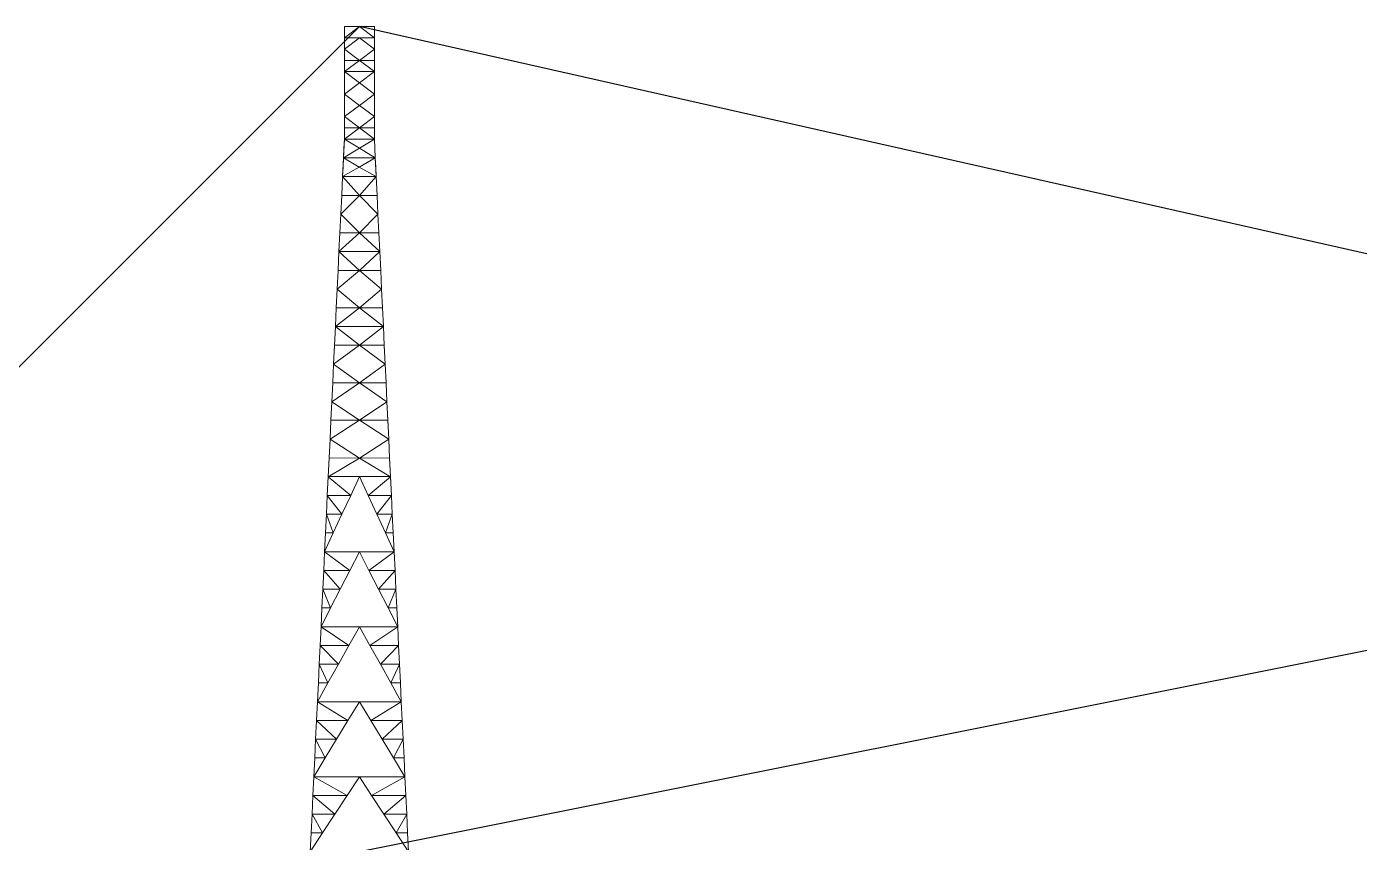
# Model space of a CAD drawing. Header units: millimetres. Extents: x 674 to 5889, y -153 to 3954.
# Drawn here: x 1833.1 to 1925.1, y 1394 to 1450.3 of the extents above; entities that cross this region are included whole.
import ezdxf

# ---------------------------------------------------------------- set-up
doc = ezdxf.new("R2010")
doc.units = ezdxf.units.MM
doc.layers.add('Ropes', color=3, linetype='Continuous')
doc.layers.add('Towers', color=1, linetype='Continuous', lineweight=0)

msp = doc.modelspace()

# ---------------------------------------------------------------- linework, layer by layer
at = {"layer": 'Ropes'}
for p, q in [((1856.072, 1450.328), (1741.072, 1335.328)), ((2003.566, 1417.026), (1856.072, 1450.328)), ((2010.778, 1424.238), (1856.072, 1393.321))]:
    msp.add_line(p, q, dxfattribs=at)
at = {"layer": 'Towers'}
for p, q in [((1856.072, 1450.328), (1855.036, 1449.551)), ((1855.036, 1450.328), (1856.072, 1450.328)), ((1856.072, 1450.328), (1855.036, 1449.551)), ((1855.036, 1450.328), (1856.072, 1450.328)), ((1855.036, 1450.328), (1855.036, 1449.551)), ((1855.036, 1449.551), (1855.036, 1450.328)), ((1855.036, 1450.328), (1855.036, 1449.551)), ((1855.036, 1449.551), (1855.036, 1450.328)), ((1856.072, 1450.328), (1857.109, 1449.551)), ((1857.109, 1450.328), (1856.072, 1450.328)), ((1856.072, 1450.328), (1857.109, 1449.551)), ((1857.109, 1450.328), (1856.072, 1450.328)), ((1857.109, 1450.328), (1857.109, 1449.551)), ((1857.109, 1449.551), (1857.109, 1450.328)), ((1857.109, 1450.328), (1857.109, 1449.551)), ((1857.109, 1449.551), (1857.109, 1450.328)), ((1856.072, 1449.551), (1855.036, 1448.774)), ((1855.036, 1449.551), (1856.072, 1449.551)), ((1856.072, 1449.551), (1855.036, 1448.774)), ((1855.036, 1449.551), (1856.072, 1449.551)), ((1855.036, 1449.551), (1855.036, 1448.774)), ((1855.036, 1448.774), (1855.036, 1449.551)), ((1855.036, 1449.551), (1855.036, 1448.774)), ((1855.036, 1448.774), (1855.036, 1449.551)), ((1856.072, 1449.551), (1857.109, 1448.774)), ((1857.109, 1449.551), (1856.072, 1449.551)), ((1856.072, 1449.551), (1857.109, 1448.774)), ((1857.109, 1449.551), (1856.072, 1449.551)), ((1857.109, 1449.551), (1857.109, 1448.774)), ((1857.109, 1448.774), (1857.109, 1449.551)), ((1857.109, 1449.551), (1857.109, 1448.774)), ((1857.109, 1448.774), (1857.109, 1449.551)), ((1855.036, 1448.774), (1856.072, 1447.996)), ((1855.036, 1448.774), (1856.072, 1447.996)), ((1855.036, 1448.774), (1855.036, 1447.996)), ((1855.036, 1447.996), (1855.036, 1448.774)), ((1855.036, 1448.774), (1855.036, 1447.996)), ((1855.036, 1447.996), (1855.036, 1448.774)), ((1857.109, 1448.774), (1856.072, 1447.996)), ((1857.109, 1448.774), (1856.072, 1447.996)), ((1857.109, 1448.774), (1857.109, 1447.996)), ((1857.109, 1447.996), (1857.109, 1448.774)), ((1857.109, 1448.774), (1857.109, 1447.996)), ((1857.109, 1447.996), (1857.109, 1448.774)), ((1856.072, 1447.996), (1855.036, 1447.996)), ((1855.036, 1447.996), (1856.072, 1447.996)), ((1855.036, 1447.996), (1856.072, 1447.996)), ((1856.072, 1447.996), (1855.036, 1447.219)), ((1855.036, 1447.996), (1856.072, 1447.996)), ((1856.072, 1447.996), (1855.036, 1447.219)), ((1855.036, 1447.996), (1855.036, 1447.219)), ((1855.036, 1447.219), (1855.036, 1447.996)), ((1855.036, 1447.996), (1855.036, 1447.219)), ((1855.036, 1447.219), (1855.036, 1447.996)), ((1857.109, 1447.996), (1856.072, 1447.996)), ((1856.072, 1447.996), (1857.109, 1447.996)), ((1856.072, 1447.996), (1857.109, 1447.996)), ((1856.072, 1447.996), (1857.109, 1447.219)), ((1856.072, 1447.996), (1857.109, 1447.996)), ((1856.072, 1447.996), (1857.109, 1447.219)), ((1857.109, 1447.996), (1857.109, 1447.219)), ((1857.109, 1447.219), (1857.109, 1447.996)), ((1857.109, 1447.996), (1857.109, 1447.219)), ((1857.109, 1447.219), (1857.109, 1447.996)), ((1855.036, 1447.219), (1857.109, 1447.219)), ((1855.036, 1447.219), (1856.072, 1446.442)), ((1855.036, 1447.219), (1857.109, 1447.219)), ((1855.036, 1447.219), (1856.072, 1446.442)), ((1855.036, 1447.219), (1855.036, 1446.442)), ((1855.036, 1445.664), (1855.036, 1447.219)), ((1855.036, 1447.219), (1855.036, 1446.442)), ((1855.036, 1445.664), (1855.036, 1447.219)), ((1857.109, 1447.219), (1856.072, 1446.442)), ((1857.109, 1447.219), (1856.072, 1446.442)), ((1857.109, 1447.219), (1857.109, 1446.442)), ((1857.109, 1445.664), (1857.109, 1447.219)), ((1857.109, 1447.219), (1857.109, 1446.442)), ((1857.109, 1445.664), (1857.109, 1447.219)), ((1856.072, 1446.442), (1855.036, 1445.664)), ((1856.072, 1446.442), (1855.036, 1445.664)), ((1855.036, 1446.442), (1855.036, 1445.664)), ((1855.036, 1446.442), (1855.036, 1445.664)), ((1856.072, 1446.442), (1857.109, 1445.664)), ((1856.072, 1446.442), (1857.109, 1445.664)), ((1857.109, 1446.442), (1857.109, 1445.664)), ((1857.109, 1446.442), (1857.109, 1445.664)), ((1855.036, 1445.664), (1856.072, 1444.887)), ((1855.036, 1445.664), (1856.072, 1444.887)), ((1855.036, 1445.664), (1855.036, 1444.887)), ((1855.036, 1444.109), (1855.036, 1445.664)), ((1855.036, 1445.664), (1855.036, 1444.887)), ((1855.036, 1444.109), (1855.036, 1445.664)), ((1856.072, 1444.887), (1855.036, 1444.109)), ((1856.072, 1444.887), (1855.036, 1444.109)), ((1855.036, 1444.887), (1855.036, 1444.109)), ((1855.036, 1444.887), (1855.036, 1444.109)), ((1857.109, 1445.664), (1856.072, 1444.887)), ((1857.109, 1445.664), (1856.072, 1444.887)), ((1856.072, 1444.887), (1857.109, 1444.109)), ((1856.072, 1444.887), (1857.109, 1444.109)), ((1857.109, 1445.664), (1857.109, 1444.887)), ((1857.109, 1444.109), (1857.109, 1445.664)), ((1857.109, 1445.664), (1857.109, 1444.887)), ((1857.109, 1444.109), (1857.109, 1445.664)), ((1857.109, 1444.887), (1857.109, 1444.109)), ((1857.109, 1444.887), (1857.109, 1444.109)), ((1855.036, 1444.109), (1856.072, 1443.332)), ((1855.036, 1444.109), (1856.072, 1443.332)), ((1855.036, 1444.109), (1855.036, 1443.332)), ((1855.036, 1443.332), (1855.036, 1444.109)), ((1855.036, 1444.109), (1855.036, 1443.332)), ((1855.036, 1443.332), (1855.036, 1444.109)), ((1857.109, 1444.109), (1856.072, 1443.332)), ((1857.109, 1444.109), (1856.072, 1443.332)), ((1857.109, 1444.109), (1857.109, 1443.332)), ((1857.109, 1443.332), (1857.109, 1444.109)), ((1857.109, 1444.109), (1857.109, 1443.332)), ((1857.109, 1443.332), (1857.109, 1444.109)), ((1856.072, 1443.332), (1855.036, 1443.332)), ((1855.036, 1443.332), (1856.072, 1443.332)), ((1856.072, 1443.332), (1855.036, 1442.555)), ((1856.072, 1443.332), (1855.036, 1443.332)), ((1856.072, 1443.332), (1855.036, 1442.555)), ((1856.072, 1443.332), (1855.036, 1443.332)), ((1855.036, 1443.332), (1855.036, 1442.555)), ((1855.036, 1442.555), (1855.036, 1443.332)), ((1855.036, 1443.332), (1855.036, 1442.555)), ((1855.036, 1442.555), (1855.036, 1443.332)), ((1857.109, 1443.332), (1856.072, 1443.332)), ((1856.072, 1443.332), (1857.109, 1443.332)), ((1856.072, 1443.332), (1857.109, 1442.555)), ((1856.072, 1443.332), (1857.109, 1443.332)), ((1856.072, 1443.332), (1857.109, 1442.555)), ((1856.072, 1443.332), (1857.109, 1443.332)), ((1857.109, 1443.332), (1857.109, 1442.555)), ((1857.109, 1442.555), (1857.109, 1443.332)), ((1857.109, 1443.332), (1857.109, 1442.555)), ((1857.109, 1442.555), (1857.109, 1443.332)), ((1854.974, 1441.259), (1855.036, 1442.555)), ((1854.974, 1441.259), (1855.036, 1442.555)), ((1855.006, 1441.927), (1855.036, 1442.555)), ((1855.036, 1442.555), (1855.006, 1441.927)), ((1855.036, 1442.555), (1857.109, 1442.555)), ((1855.036, 1442.555), (1856.074, 1441.927)), ((1855.036, 1442.555), (1857.109, 1442.555)), ((1855.036, 1442.555), (1856.074, 1441.927)), ((1856.074, 1441.927), (1857.109, 1442.555)), ((1856.074, 1441.927), (1857.109, 1442.555)), ((1857.139, 1441.927), (1857.109, 1442.555)), ((1857.171, 1441.259), (1857.109, 1442.555)), ((1857.109, 1442.555), (1857.139, 1441.927)), ((1857.171, 1441.259), (1857.109, 1442.555)), ((1854.912, 1439.963), (1854.974, 1441.259)), ((1854.912, 1439.963), (1854.974, 1441.259)), ((1854.944, 1440.626), (1854.974, 1441.259)), ((1854.974, 1441.259), (1854.944, 1440.626)), ((1856.074, 1441.927), (1854.974, 1441.259)), ((1856.074, 1441.927), (1854.974, 1441.259)), ((1855.006, 1441.927), (1854.974, 1441.259)), ((1855.006, 1441.927), (1854.974, 1441.259)), ((1854.974, 1441.259), (1857.171, 1441.259)), ((1854.974, 1441.259), (1856.063, 1440.626)), ((1854.974, 1441.259), (1857.171, 1441.259)), ((1854.974, 1441.259), (1856.063, 1440.626)), ((1856.063, 1440.626), (1857.171, 1441.259)), ((1856.063, 1440.626), (1857.171, 1441.259)), ((1856.074, 1441.927), (1857.171, 1441.259)), ((1856.074, 1441.927), (1857.171, 1441.259)), ((1857.139, 1441.927), (1857.171, 1441.259)), ((1857.139, 1441.927), (1857.171, 1441.259)), ((1857.201, 1440.626), (1857.171, 1441.259)), ((1857.233, 1439.963), (1857.171, 1441.259)), ((1857.171, 1441.259), (1857.201, 1440.626)), ((1857.233, 1439.963), (1857.171, 1441.259)), ((1856.063, 1440.626), (1854.912, 1439.963)), ((1856.063, 1440.626), (1854.912, 1439.963)), ((1854.944, 1440.626), (1854.912, 1439.963)), ((1854.944, 1440.626), (1854.912, 1439.963)), ((1856.063, 1440.626), (1857.233, 1439.963)), ((1856.063, 1440.626), (1857.233, 1439.963)), ((1857.201, 1440.626), (1857.233, 1439.963)), ((1857.201, 1440.626), (1857.233, 1439.963)), ((1854.912, 1439.963), (1854.85, 1438.67)), ((1854.85, 1438.668), (1854.912, 1439.963)), ((1854.912, 1439.963), (1854.85, 1438.67)), ((1854.85, 1438.668), (1854.912, 1439.963)), ((1854.912, 1439.963), (1857.233, 1439.963)), ((1854.912, 1439.963), (1856.072, 1438.67)), ((1854.912, 1439.963), (1857.233, 1439.963)), ((1854.912, 1439.963), (1856.072, 1438.67)), ((1857.233, 1439.963), (1856.072, 1438.67)), ((1857.233, 1439.963), (1856.072, 1438.67)), ((1857.233, 1439.963), (1857.295, 1438.67)), ((1857.295, 1438.668), (1857.233, 1439.963)), ((1857.233, 1439.963), (1857.295, 1438.67)), ((1857.295, 1438.668), (1857.233, 1439.963)), ((1856.072, 1438.67), (1854.788, 1437.372)), ((1856.072, 1438.67), (1854.788, 1437.372)), ((1854.85, 1438.67), (1854.788, 1437.372)), ((1854.85, 1438.67), (1854.788, 1437.372)), ((1854.788, 1437.372), (1854.85, 1438.668)), ((1854.788, 1437.372), (1854.85, 1438.668)), ((1856.072, 1438.67), (1854.85, 1438.67)), ((1854.85, 1438.67), (1856.072, 1438.67)), ((1856.072, 1438.67), (1854.85, 1438.668)), ((1856.072, 1438.67), (1854.85, 1438.668)), ((1854.85, 1438.67), (1854.85, 1438.668)), ((1854.85, 1438.67), (1854.85, 1438.668)), ((1857.295, 1438.67), (1856.072, 1438.67)), ((1856.072, 1438.67), (1857.295, 1438.67)), ((1856.072, 1438.67), (1857.295, 1438.668)), ((1856.072, 1438.67), (1857.357, 1437.372)), ((1856.072, 1438.67), (1857.295, 1438.668)), ((1856.072, 1438.67), (1857.357, 1437.372)), ((1857.295, 1438.67), (1857.295, 1438.668)), ((1857.295, 1438.67), (1857.357, 1437.372)), ((1857.295, 1438.67), (1857.295, 1438.668)), ((1857.295, 1438.67), (1857.357, 1437.372)), ((1857.357, 1437.372), (1857.295, 1438.668)), ((1857.357, 1437.372), (1857.295, 1438.668)), ((1854.788, 1437.372), (1854.726, 1436.077)), ((1854.726, 1436.077), (1854.788, 1437.372)), ((1854.788, 1437.372), (1854.726, 1436.077)), ((1854.726, 1436.077), (1854.788, 1437.372)), ((1854.788, 1437.372), (1856.072, 1436.077)), ((1854.788, 1437.372), (1856.072, 1436.077)), ((1857.357, 1437.372), (1856.072, 1436.077)), ((1857.357, 1437.372), (1856.072, 1436.077)), ((1857.357, 1437.372), (1857.419, 1436.077)), ((1857.419, 1436.077), (1857.357, 1437.372)), ((1857.357, 1437.372), (1857.419, 1436.077)), ((1857.419, 1436.077), (1857.357, 1437.372)), ((1856.072, 1436.077), (1854.664, 1434.781)), ((1856.072, 1436.077), (1854.664, 1434.781)), ((1854.726, 1436.077), (1854.664, 1434.781)), ((1854.664, 1434.781), (1854.726, 1436.077)), ((1854.726, 1436.077), (1854.664, 1434.781)), ((1854.664, 1434.781), (1854.726, 1436.077)), ((1856.072, 1436.077), (1854.726, 1436.077)), ((1856.072, 1436.077), (1854.726, 1436.077)), ((1854.726, 1436.077), (1854.726, 1436.077)), ((1854.726, 1436.077), (1854.726, 1436.077)), ((1856.072, 1436.077), (1857.419, 1436.077)), ((1856.072, 1436.077), (1857.481, 1434.781)), ((1856.072, 1436.077), (1857.419, 1436.077)), ((1856.072, 1436.077), (1857.481, 1434.781)), ((1857.419, 1436.077), (1857.419, 1436.077)), ((1857.419, 1436.077), (1857.481, 1434.781)), ((1857.481, 1434.781), (1857.419, 1436.077)), ((1857.419, 1436.077), (1857.419, 1436.077)), ((1857.419, 1436.077), (1857.481, 1434.781)), ((1857.481, 1434.781), (1857.419, 1436.077)), ((1854.664, 1434.781), (1854.602, 1433.483)), ((1854.602, 1433.485), (1854.664, 1434.781)), ((1854.664, 1434.781), (1854.602, 1433.483)), ((1854.602, 1433.485), (1854.664, 1434.781)), ((1854.664, 1434.781), (1857.481, 1434.781)), ((1854.664, 1434.781), (1856.072, 1433.483)), ((1854.664, 1434.781), (1857.481, 1434.781)), ((1854.664, 1434.781), (1856.072, 1433.483)), ((1857.481, 1434.781), (1856.072, 1433.483)), ((1857.481, 1434.781), (1856.072, 1433.483)), ((1857.481, 1434.781), (1857.543, 1433.483)), ((1857.543, 1433.485), (1857.481, 1434.781)), ((1857.481, 1434.781), (1857.543, 1433.483)), ((1857.543, 1433.485), (1857.481, 1434.781)), ((1854.54, 1432.19), (1854.602, 1433.485)), ((1854.54, 1432.19), (1854.602, 1433.485)), ((1856.072, 1433.483), (1854.54, 1432.19)), ((1856.072, 1433.483), (1854.54, 1432.19)), ((1854.602, 1433.483), (1854.54, 1432.19)), ((1854.602, 1433.483), (1854.54, 1432.19)), ((1856.072, 1433.483), (1854.602, 1433.485)), ((1856.072, 1433.483), (1854.602, 1433.485)), ((1854.602, 1433.483), (1854.602, 1433.485)), ((1854.602, 1433.483), (1854.602, 1433.485)), ((1856.072, 1433.483), (1854.602, 1433.483)), ((1854.602, 1433.483), (1856.072, 1433.483)), ((1856.072, 1433.483), (1857.543, 1433.485)), ((1856.072, 1433.483), (1857.543, 1433.485)), ((1857.543, 1433.483), (1856.072, 1433.483)), ((1856.072, 1433.483), (1857.543, 1433.483)), ((1856.072, 1433.483), (1857.605, 1432.19)), ((1856.072, 1433.483), (1857.605, 1432.19)), ((1857.543, 1433.483), (1857.543, 1433.485)), ((1857.605, 1432.19), (1857.543, 1433.485)), ((1857.543, 1433.483), (1857.543, 1433.485)), ((1857.605, 1432.19), (1857.543, 1433.485)), ((1857.543, 1433.483), (1857.605, 1432.19)), ((1857.543, 1433.483), (1857.605, 1432.19)), ((1854.54, 1432.19), (1854.478, 1430.897)), ((1854.478, 1430.894), (1854.54, 1432.19)), ((1854.54, 1432.19), (1854.478, 1430.897)), ((1854.478, 1430.894), (1854.54, 1432.19)), ((1854.54, 1432.19), (1856.072, 1430.897)), ((1854.54, 1432.19), (1856.072, 1430.897)), ((1857.605, 1432.19), (1856.072, 1430.897)), ((1857.605, 1432.19), (1856.072, 1430.897)), ((1857.605, 1432.19), (1857.666, 1430.897)), ((1857.666, 1430.894), (1857.605, 1432.19)), ((1857.605, 1432.19), (1857.666, 1430.897)), ((1857.666, 1430.894), (1857.605, 1432.19)), ((1856.072, 1430.897), (1854.416, 1429.599)), ((1856.072, 1430.897), (1854.416, 1429.599)), ((1854.478, 1430.897), (1854.416, 1429.599)), ((1854.478, 1430.897), (1854.416, 1429.599)), ((1854.416, 1429.599), (1854.478, 1430.894)), ((1854.416, 1429.599), (1854.478, 1430.894)), ((1856.072, 1430.897), (1854.478, 1430.894)), ((1856.072, 1430.897), (1854.478, 1430.894)), ((1854.478, 1430.897), (1854.478, 1430.894)), ((1854.478, 1430.897), (1854.478, 1430.894)), ((1856.072, 1430.897), (1857.666, 1430.894)), ((1856.072, 1430.897), (1857.728, 1429.599)), ((1856.072, 1430.897), (1857.666, 1430.894)), ((1856.072, 1430.897), (1857.728, 1429.599)), ((1857.666, 1430.897), (1857.666, 1430.894)), ((1857.666, 1430.897), (1857.728, 1429.599)), ((1857.666, 1430.897), (1857.666, 1430.894)), ((1857.666, 1430.897), (1857.728, 1429.599)), ((1857.728, 1429.599), (1857.666, 1430.894)), ((1857.728, 1429.599), (1857.666, 1430.894)), ((1854.354, 1428.303), (1854.416, 1429.599)), ((1854.354, 1428.303), (1854.416, 1429.599)), ((1854.416, 1429.599), (1854.355, 1428.314)), ((1854.416, 1429.599), (1854.355, 1428.314)), ((1854.416, 1429.599), (1857.728, 1429.599)), ((1854.416, 1429.599), (1856.072, 1428.314)), ((1854.416, 1429.599), (1857.728, 1429.599)), ((1854.416, 1429.599), (1856.072, 1428.314)), ((1857.728, 1429.599), (1856.073, 1428.314)), ((1857.728, 1429.599), (1856.073, 1428.314)), ((1857.728, 1429.599), (1857.79, 1428.314)), ((1857.79, 1428.303), (1857.728, 1429.599)), ((1857.728, 1429.599), (1857.79, 1428.314)), ((1857.79, 1428.303), (1857.728, 1429.599)), ((1856.072, 1428.314), (1854.292, 1427.007)), ((1856.072, 1428.314), (1854.292, 1427.007)), ((1854.355, 1428.314), (1854.292, 1427.007)), ((1854.355, 1428.314), (1854.292, 1427.007)), ((1854.292, 1427.007), (1854.354, 1428.303)), ((1854.292, 1427.007), (1854.354, 1428.303)), ((1856.072, 1428.314), (1854.354, 1428.303)), ((1856.072, 1428.314), (1854.354, 1428.303)), ((1854.355, 1428.314), (1854.354, 1428.303)), ((1854.355, 1428.314), (1854.354, 1428.303)), ((1856.073, 1428.314), (1854.355, 1428.314)), ((1854.355, 1428.314), (1856.072, 1428.314)), ((1856.072, 1428.314), (1857.79, 1428.314)), ((1857.79, 1428.314), (1856.073, 1428.314)), ((1856.073, 1428.314), (1857.79, 1428.303)), ((1856.073, 1428.314), (1857.852, 1427.007)), ((1856.073, 1428.314), (1857.79, 1428.303)), ((1856.073, 1428.314), (1857.852, 1427.007)), ((1857.79, 1428.314), (1857.79, 1428.303)), ((1857.79, 1428.314), (1857.852, 1427.007)), ((1857.79, 1428.314), (1857.79, 1428.303)), ((1857.79, 1428.314), (1857.852, 1427.007)), ((1857.852, 1427.007), (1857.79, 1428.303)), ((1857.852, 1427.007), (1857.79, 1428.303)), ((1854.292, 1427.007), (1854.23, 1425.712)), ((1854.23, 1425.712), (1854.292, 1427.007)), ((1854.292, 1427.007), (1854.23, 1425.712)), ((1854.23, 1425.712), (1854.292, 1427.007)), ((1854.292, 1427.007), (1856.072, 1425.712)), ((1854.292, 1427.007), (1856.072, 1425.712)), ((1857.852, 1427.007), (1856.072, 1425.712)), ((1857.852, 1427.007), (1856.072, 1425.712)), ((1857.852, 1427.007), (1857.914, 1425.712)), ((1857.914, 1425.712), (1857.852, 1427.007)), ((1857.852, 1427.007), (1857.914, 1425.712)), ((1857.914, 1425.712), (1857.852, 1427.007)), ((1856.072, 1425.712), (1854.168, 1424.416)), ((1856.072, 1425.712), (1854.168, 1424.416)), ((1854.23, 1425.712), (1854.168, 1424.416)), ((1854.168, 1424.416), (1854.23, 1425.712)), ((1854.23, 1425.712), (1854.168, 1424.416)), ((1854.168, 1424.416), (1854.23, 1425.712)), ((1856.072, 1425.712), (1854.23, 1425.712)), ((1856.072, 1425.712), (1854.23, 1425.712)), ((1854.23, 1425.712), (1854.23, 1425.712)), ((1854.23, 1425.712), (1854.23, 1425.712)), ((1856.072, 1425.712), (1857.914, 1425.712)), ((1856.072, 1425.712), (1857.976, 1424.416)), ((1856.072, 1425.712), (1857.914, 1425.712)), ((1856.072, 1425.712), (1857.976, 1424.416)), ((1857.914, 1425.712), (1857.914, 1425.712)), ((1857.914, 1425.712), (1857.976, 1424.416)), ((1857.976, 1424.416), (1857.914, 1425.712)), ((1857.914, 1425.712), (1857.914, 1425.712)), ((1857.914, 1425.712), (1857.976, 1424.416)), ((1857.976, 1424.416), (1857.914, 1425.712)), ((1854.106, 1423.12), (1854.168, 1424.416)), ((1854.106, 1423.12), (1854.168, 1424.416)), ((1854.168, 1424.416), (1854.107, 1423.132)), ((1854.168, 1424.416), (1854.107, 1423.132)), ((1854.168, 1424.416), (1856.072, 1423.132)), ((1854.168, 1424.416), (1856.072, 1423.132)), ((1857.976, 1424.416), (1856.073, 1423.132)), ((1857.976, 1424.416), (1856.073, 1423.132)), ((1857.976, 1424.416), (1858.038, 1423.132)), ((1858.038, 1423.12), (1857.976, 1424.416)), ((1857.976, 1424.416), (1858.038, 1423.132)), ((1858.038, 1423.12), (1857.976, 1424.416)), ((1856.072, 1423.132), (1854.044, 1421.825)), ((1856.072, 1423.132), (1854.044, 1421.825)), ((1854.107, 1423.132), (1854.044, 1421.825)), ((1854.107, 1423.132), (1854.044, 1421.825)), ((1854.044, 1421.825), (1854.106, 1423.12)), ((1854.044, 1421.825), (1854.106, 1423.12)), ((1856.072, 1423.132), (1854.106, 1423.12)), ((1856.072, 1423.132), (1854.106, 1423.12)), ((1854.107, 1423.132), (1854.106, 1423.12)), ((1854.107, 1423.132), (1854.106, 1423.12)), ((1856.073, 1423.132), (1854.107, 1423.132)), ((1854.107, 1423.132), (1856.072, 1423.132)), ((1856.072, 1423.132), (1858.038, 1423.132)), ((1858.038, 1423.132), (1856.073, 1423.132)), ((1856.073, 1423.132), (1858.038, 1423.12)), ((1856.073, 1423.132), (1858.1, 1421.825)), ((1856.073, 1423.132), (1858.038, 1423.12)), ((1856.073, 1423.132), (1858.1, 1421.825)), ((1858.038, 1423.132), (1858.038, 1423.12)), ((1858.038, 1423.132), (1858.1, 1421.825)), ((1858.038, 1423.132), (1858.038, 1423.12)), ((1858.038, 1423.132), (1858.1, 1421.825)), ((1858.1, 1421.825), (1858.038, 1423.12)), ((1858.1, 1421.825), (1858.038, 1423.12)), ((1854.044, 1421.825), (1853.982, 1420.524)), ((1853.982, 1420.529), (1854.044, 1421.825)), ((1854.044, 1421.825), (1853.982, 1420.524)), ((1853.982, 1420.529), (1854.044, 1421.825)), ((1854.044, 1421.825), (1856.073, 1420.524)), ((1854.044, 1421.825), (1856.073, 1420.524)), ((1858.1, 1421.825), (1856.072, 1420.524)), ((1858.1, 1421.825), (1856.072, 1420.524)), ((1858.1, 1421.825), (1858.162, 1420.524)), ((1858.162, 1420.529), (1858.1, 1421.825)), ((1858.1, 1421.825), (1858.162, 1420.524)), ((1858.162, 1420.529), (1858.1, 1421.825)), ((1853.92, 1419.234), (1853.982, 1420.529)), ((1853.92, 1419.234), (1853.982, 1420.529)), ((1856.073, 1420.524), (1853.92, 1419.234)), ((1856.073, 1420.524), (1853.92, 1419.234)), ((1853.982, 1420.524), (1853.92, 1419.234)), ((1853.982, 1420.524), (1853.92, 1419.234)), ((1856.073, 1420.524), (1853.982, 1420.529)), ((1856.073, 1420.524), (1853.982, 1420.529)), ((1853.982, 1420.524), (1853.982, 1420.529)), ((1853.982, 1420.524), (1853.982, 1420.529)), ((1856.072, 1420.524), (1858.162, 1420.529)), ((1856.072, 1420.524), (1858.162, 1420.529)), ((1856.072, 1420.524), (1858.224, 1419.234)), ((1856.072, 1420.524), (1858.224, 1419.234)), ((1858.162, 1420.524), (1858.162, 1420.529)), ((1858.224, 1419.234), (1858.162, 1420.529)), ((1858.162, 1420.524), (1858.162, 1420.529)), ((1858.224, 1419.234), (1858.162, 1420.529)), ((1858.162, 1420.524), (1858.224, 1419.234)), ((1858.162, 1420.524), (1858.224, 1419.234)), ((1853.858, 1417.938), (1853.921, 1419.235)), ((1853.858, 1417.938), (1853.921, 1419.235)), ((1853.92, 1419.234), (1853.858, 1417.938)), ((1853.92, 1419.234), (1853.858, 1417.938)), ((1853.859, 1417.938), (1853.92, 1419.234)), ((1853.859, 1417.938), (1853.92, 1419.234)), ((1856.072, 1419.235), (1853.92, 1419.234)), ((1856.072, 1419.235), (1853.92, 1419.234)), ((1853.921, 1419.235), (1853.92, 1419.234)), ((1853.921, 1419.235), (1853.92, 1419.234)), ((1853.92, 1419.234), (1855.472, 1417.938)), ((1853.92, 1419.234), (1855.472, 1417.938)), ((1856.072, 1419.235), (1853.921, 1419.235)), ((1853.921, 1419.235), (1856.072, 1419.235)), ((1855.472, 1417.938), (1856.072, 1419.235)), ((1855.472, 1417.938), (1856.072, 1419.235)), ((1858.224, 1419.235), (1856.072, 1419.235)), ((1856.072, 1419.235), (1858.224, 1419.235)), ((1856.072, 1419.235), (1858.224, 1419.234)), ((1856.673, 1417.938), (1856.072, 1419.235)), ((1856.072, 1419.235), (1858.224, 1419.234)), ((1856.673, 1417.938), (1856.072, 1419.235)), ((1858.224, 1419.234), (1856.673, 1417.938)), ((1858.224, 1419.234), (1856.673, 1417.938)), ((1858.224, 1419.235), (1858.224, 1419.234)), ((1858.286, 1417.938), (1858.224, 1419.235)), ((1858.224, 1419.235), (1858.224, 1419.234)), ((1858.286, 1417.938), (1858.224, 1419.235)), ((1858.224, 1419.234), (1858.286, 1417.938)), ((1858.286, 1417.938), (1858.224, 1419.234)), ((1858.224, 1419.234), (1858.286, 1417.938)), ((1858.286, 1417.938), (1858.224, 1419.234)), ((1853.797, 1416.643), (1853.858, 1417.938)), ((1853.859, 1417.938), (1853.797, 1416.643)), ((1853.797, 1416.642), (1853.859, 1417.938)), ((1853.797, 1416.643), (1853.858, 1417.938)), ((1853.859, 1417.938), (1853.797, 1416.643)), ((1853.797, 1416.642), (1853.859, 1417.938)), ((1853.858, 1417.938), (1853.859, 1417.938)), ((1853.858, 1417.938), (1853.859, 1417.938)), ((1853.859, 1417.938), (1854.872, 1416.643)), ((1855.472, 1417.938), (1853.859, 1417.938)), ((1853.859, 1417.938), (1854.872, 1416.643)), ((1855.472, 1417.938), (1853.859, 1417.938)), ((1854.872, 1416.643), (1855.472, 1417.938)), ((1854.872, 1416.643), (1855.472, 1417.938)), ((1857.272, 1416.643), (1856.673, 1417.938)), ((1856.673, 1417.938), (1858.286, 1417.938)), ((1857.272, 1416.643), (1856.673, 1417.938)), ((1856.673, 1417.938), (1858.286, 1417.938)), ((1858.286, 1417.938), (1857.272, 1416.643)), ((1858.286, 1417.938), (1857.272, 1416.643)), ((1858.348, 1416.643), (1858.286, 1417.938)), ((1858.286, 1417.938), (1858.348, 1416.643)), ((1858.286, 1417.938), (1858.286, 1417.938)), ((1858.348, 1416.642), (1858.286, 1417.938)), ((1858.348, 1416.643), (1858.286, 1417.938)), ((1858.286, 1417.938), (1858.348, 1416.643)), ((1858.286, 1417.938), (1858.286, 1417.938)), ((1858.348, 1416.642), (1858.286, 1417.938)), ((1853.734, 1415.345), (1853.797, 1416.643)), ((1853.734, 1415.345), (1853.797, 1416.643)), ((1853.797, 1416.642), (1853.734, 1415.345)), ((1853.797, 1416.642), (1853.734, 1415.345)), ((1853.735, 1415.347), (1853.797, 1416.642)), ((1853.735, 1415.347), (1853.797, 1416.642)), ((1854.872, 1416.643), (1853.797, 1416.642)), ((1854.872, 1416.643), (1853.797, 1416.642)), ((1853.797, 1416.643), (1853.797, 1416.642)), ((1853.797, 1416.643), (1853.797, 1416.642)), ((1853.797, 1416.642), (1854.271, 1415.345)), ((1853.797, 1416.642), (1854.271, 1415.345)), ((1854.271, 1415.345), (1854.872, 1416.643)), ((1854.271, 1415.345), (1854.872, 1416.643)), ((1857.873, 1415.345), (1857.272, 1416.643)), ((1857.272, 1416.643), (1858.348, 1416.642)), ((1857.873, 1415.345), (1857.272, 1416.643)), ((1857.272, 1416.643), (1858.348, 1416.642)), ((1858.348, 1416.642), (1857.873, 1415.345)), ((1858.348, 1416.642), (1857.873, 1415.345)), ((1858.41, 1415.345), (1858.348, 1416.643)), ((1858.348, 1416.643), (1858.348, 1416.642)), ((1858.41, 1415.345), (1858.348, 1416.643)), ((1858.348, 1416.643), (1858.348, 1416.642)), ((1858.348, 1416.642), (1858.41, 1415.345)), ((1858.41, 1415.347), (1858.348, 1416.642)), ((1858.348, 1416.642), (1858.41, 1415.345)), ((1858.41, 1415.347), (1858.348, 1416.642)), ((1853.673, 1414.051), (1853.735, 1415.347)), ((1853.673, 1414.051), (1853.735, 1415.347)), ((1853.673, 1414.051), (1854.271, 1415.345)), ((1853.673, 1414.051), (1854.271, 1415.345)), ((1853.673, 1414.051), (1853.734, 1415.345)), ((1853.673, 1414.051), (1853.734, 1415.345)), ((1853.734, 1415.345), (1853.735, 1415.347)), ((1853.734, 1415.345), (1853.735, 1415.347)), ((1854.271, 1415.345), (1853.735, 1415.347)), ((1854.271, 1415.345), (1853.735, 1415.347)), ((1857.873, 1415.345), (1858.41, 1415.347)), ((1857.873, 1415.345), (1858.41, 1415.347)), ((1858.472, 1414.051), (1857.873, 1415.345)), ((1858.472, 1414.051), (1857.873, 1415.345)), ((1858.41, 1415.345), (1858.41, 1415.347)), ((1858.472, 1414.051), (1858.41, 1415.347)), ((1858.41, 1415.345), (1858.41, 1415.347)), ((1858.472, 1414.051), (1858.41, 1415.347)), ((1858.472, 1414.051), (1858.41, 1415.345)), ((1858.472, 1414.051), (1858.41, 1415.345)), ((1853.673, 1414.051), (1853.611, 1412.755)), ((1853.611, 1412.756), (1853.673, 1414.051)), ((1853.673, 1414.051), (1853.611, 1412.755)), ((1853.611, 1412.756), (1853.673, 1414.051)), ((1853.611, 1412.755), (1853.673, 1414.05)), ((1853.611, 1412.755), (1853.673, 1414.05)), ((1853.673, 1414.051), (1855.411, 1412.755)), ((1856.072, 1414.05), (1853.673, 1414.051)), ((1853.673, 1414.051), (1855.411, 1412.755)), ((1856.072, 1414.05), (1853.673, 1414.051)), ((1853.673, 1414.05), (1853.673, 1414.051)), ((1853.673, 1414.05), (1853.673, 1414.051)), ((1856.072, 1414.05), (1853.673, 1414.05)), ((1853.673, 1414.05), (1856.072, 1414.05)), ((1855.411, 1412.755), (1856.072, 1414.05)), ((1855.411, 1412.755), (1856.072, 1414.05)), ((1856.072, 1414.05), (1858.472, 1414.051)), ((1856.072, 1414.05), (1858.472, 1414.051)), ((1858.472, 1414.05), (1856.072, 1414.05)), ((1856.072, 1414.05), (1858.472, 1414.05)), ((1856.734, 1412.755), (1856.072, 1414.05)), ((1856.734, 1412.755), (1856.072, 1414.05)), ((1858.472, 1414.051), (1856.734, 1412.755)), ((1858.472, 1414.051), (1856.734, 1412.755)), ((1858.472, 1414.051), (1858.534, 1412.755)), ((1858.472, 1414.05), (1858.472, 1414.051)), ((1858.534, 1412.756), (1858.472, 1414.051)), ((1858.472, 1414.051), (1858.534, 1412.755)), ((1858.472, 1414.05), (1858.472, 1414.051)), ((1858.534, 1412.756), (1858.472, 1414.051)), ((1858.534, 1412.755), (1858.472, 1414.05)), ((1858.534, 1412.755), (1858.472, 1414.05)), ((1853.611, 1412.756), (1853.549, 1411.459)), ((1853.549, 1411.46), (1853.611, 1412.756)), ((1853.611, 1412.756), (1853.549, 1411.459)), ((1853.549, 1411.46), (1853.611, 1412.756)), ((1853.549, 1411.459), (1853.611, 1412.755)), ((1853.549, 1411.459), (1853.611, 1412.755)), ((1853.611, 1412.756), (1854.749, 1411.459)), ((1855.411, 1412.755), (1853.611, 1412.756)), ((1853.611, 1412.756), (1854.749, 1411.459)), ((1855.411, 1412.755), (1853.611, 1412.756)), ((1853.611, 1412.755), (1853.611, 1412.756)), ((1853.611, 1412.755), (1853.611, 1412.756)), ((1854.749, 1411.459), (1855.411, 1412.755)), ((1854.749, 1411.459), (1855.411, 1412.755)), ((1856.734, 1412.755), (1858.534, 1412.756)), ((1856.734, 1412.755), (1858.534, 1412.756)), ((1857.396, 1411.459), (1856.734, 1412.755)), ((1857.396, 1411.459), (1856.734, 1412.755)), ((1858.534, 1412.756), (1857.396, 1411.459)), ((1858.534, 1412.756), (1857.396, 1411.459)), ((1858.534, 1412.756), (1858.596, 1411.459)), ((1858.534, 1412.755), (1858.534, 1412.756)), ((1858.596, 1411.46), (1858.534, 1412.756)), ((1858.534, 1412.756), (1858.596, 1411.459)), ((1858.534, 1412.755), (1858.534, 1412.756)), ((1858.596, 1411.46), (1858.534, 1412.756)), ((1858.596, 1411.459), (1858.534, 1412.755)), ((1858.596, 1411.459), (1858.534, 1412.755)), ((1853.549, 1411.46), (1853.487, 1410.165)), ((1853.487, 1410.164), (1853.549, 1411.46)), ((1853.549, 1411.46), (1853.487, 1410.165)), ((1853.487, 1410.164), (1853.549, 1411.46)), ((1853.487, 1410.165), (1853.549, 1411.459)), ((1853.487, 1410.165), (1853.549, 1411.459)), ((1853.549, 1411.46), (1854.087, 1410.165)), ((1854.749, 1411.459), (1853.549, 1411.46)), ((1853.549, 1411.46), (1854.087, 1410.165)), ((1854.749, 1411.459), (1853.549, 1411.46)), ((1853.549, 1411.459), (1853.549, 1411.46)), ((1853.549, 1411.459), (1853.549, 1411.46)), ((1854.087, 1410.165), (1854.749, 1411.459)), ((1854.087, 1410.165), (1854.749, 1411.459)), ((1857.396, 1411.459), (1858.596, 1411.46)), ((1857.396, 1411.459), (1858.596, 1411.46)), ((1858.057, 1410.165), (1857.396, 1411.459)), ((1858.057, 1410.165), (1857.396, 1411.459)), ((1858.596, 1411.46), (1858.057, 1410.165)), ((1858.596, 1411.46), (1858.057, 1410.165)), ((1858.596, 1411.46), (1858.658, 1410.165)), ((1858.596, 1411.459), (1858.596, 1411.46)), ((1858.658, 1410.164), (1858.596, 1411.46)), ((1858.596, 1411.46), (1858.658, 1410.165)), ((1858.596, 1411.459), (1858.596, 1411.46)), ((1858.658, 1410.164), (1858.596, 1411.46)), ((1858.658, 1410.165), (1858.596, 1411.459)), ((1858.658, 1410.165), (1858.596, 1411.459)), ((1853.425, 1408.869), (1854.087, 1410.165)), ((1853.425, 1408.869), (1854.087, 1410.165)), ((1853.425, 1408.869), (1853.487, 1410.165)), ((1853.425, 1408.869), (1853.487, 1410.165)), ((1853.425, 1408.869), (1853.487, 1410.164)), ((1853.425, 1408.869), (1853.487, 1410.164)), ((1854.087, 1410.165), (1853.487, 1410.164)), ((1854.087, 1410.165), (1853.487, 1410.164)), ((1853.487, 1410.165), (1853.487, 1410.164)), ((1853.487, 1410.165), (1853.487, 1410.164)), ((1858.72, 1408.869), (1858.057, 1410.165)), ((1858.057, 1410.165), (1858.658, 1410.164)), ((1858.72, 1408.869), (1858.057, 1410.165)), ((1858.057, 1410.165), (1858.658, 1410.164)), ((1858.72, 1408.869), (1858.658, 1410.165)), ((1858.658, 1410.165), (1858.658, 1410.164)), ((1858.72, 1408.869), (1858.658, 1410.165)), ((1858.658, 1410.165), (1858.658, 1410.164)), ((1858.72, 1408.869), (1858.658, 1410.164)), ((1858.72, 1408.869), (1858.658, 1410.164)), ((1853.425, 1408.869), (1853.363, 1407.57)), ((1853.363, 1407.573), (1853.425, 1408.869)), ((1853.425, 1408.869), (1853.363, 1407.57)), ((1853.363, 1407.573), (1853.425, 1408.869)), ((1853.363, 1407.57), (1853.425, 1408.868)), ((1853.363, 1407.57), (1853.425, 1408.868)), ((1853.425, 1408.869), (1855.347, 1407.57)), ((1853.425, 1408.869), (1856.072, 1408.868)), ((1853.425, 1408.869), (1855.347, 1407.57)), ((1853.425, 1408.869), (1856.072, 1408.868)), ((1853.425, 1408.869), (1853.425, 1408.868)), ((1853.425, 1408.869), (1853.425, 1408.868)), ((1853.425, 1408.868), (1856.072, 1408.868)), ((1856.072, 1408.868), (1853.425, 1408.868)), ((1855.347, 1407.57), (1856.072, 1408.868)), ((1855.347, 1407.57), (1856.072, 1408.868)), ((1858.72, 1408.869), (1856.072, 1408.868)), ((1858.72, 1408.869), (1856.072, 1408.868)), ((1856.072, 1408.868), (1858.72, 1408.868)), ((1858.72, 1408.868), (1856.072, 1408.868)), ((1856.798, 1407.57), (1856.072, 1408.868)), ((1856.798, 1407.57), (1856.072, 1408.868)), ((1858.72, 1408.869), (1856.798, 1407.57)), ((1858.72, 1408.869), (1856.798, 1407.57)), ((1858.72, 1408.869), (1858.782, 1407.57)), ((1858.72, 1408.869), (1858.72, 1408.868)), ((1858.782, 1407.573), (1858.72, 1408.869)), ((1858.72, 1408.869), (1858.782, 1407.57)), ((1858.72, 1408.869), (1858.72, 1408.868)), ((1858.782, 1407.573), (1858.72, 1408.869)), ((1858.782, 1407.57), (1858.72, 1408.868)), ((1858.782, 1407.57), (1858.72, 1408.868)), ((1853.363, 1407.573), (1853.301, 1406.277)), ((1853.301, 1406.278), (1853.363, 1407.573)), ((1853.363, 1407.573), (1853.301, 1406.277)), ((1853.301, 1406.278), (1853.363, 1407.573)), ((1853.301, 1406.277), (1853.363, 1407.57)), ((1853.301, 1406.277), (1853.363, 1407.57)), ((1853.363, 1407.573), (1854.625, 1406.277)), ((1855.347, 1407.57), (1853.363, 1407.573)), ((1853.363, 1407.573), (1854.625, 1406.277)), ((1855.347, 1407.57), (1853.363, 1407.573)), ((1853.363, 1407.57), (1853.363, 1407.573)), ((1853.363, 1407.57), (1853.363, 1407.573)), ((1854.625, 1406.277), (1855.347, 1407.57)), ((1854.625, 1406.277), (1855.347, 1407.57)), ((1856.798, 1407.57), (1858.782, 1407.573)), ((1856.798, 1407.57), (1858.782, 1407.573)), ((1857.52, 1406.277), (1856.798, 1407.57)), ((1857.52, 1406.277), (1856.798, 1407.57)), ((1858.782, 1407.573), (1857.52, 1406.277)), ((1858.782, 1407.573), (1857.52, 1406.277)), ((1858.782, 1407.573), (1858.844, 1406.277)), ((1858.782, 1407.57), (1858.782, 1407.573)), ((1858.844, 1406.278), (1858.782, 1407.573)), ((1858.782, 1407.573), (1858.844, 1406.277)), ((1858.782, 1407.57), (1858.782, 1407.573)), ((1858.844, 1406.278), (1858.782, 1407.573)), ((1858.844, 1406.277), (1858.782, 1407.57)), ((1858.844, 1406.277), (1858.782, 1407.57)), ((1853.301, 1406.278), (1853.239, 1404.982)), ((1853.239, 1404.982), (1853.301, 1406.278)), ((1853.301, 1406.278), (1853.239, 1404.982)), ((1853.239, 1404.982), (1853.301, 1406.278)), ((1853.239, 1404.982), (1853.301, 1406.277)), ((1853.239, 1404.982), (1853.301, 1406.277)), ((1853.301, 1406.278), (1853.901, 1404.982)), ((1854.625, 1406.277), (1853.301, 1406.278)), ((1853.301, 1406.278), (1853.901, 1404.982)), ((1854.625, 1406.277), (1853.301, 1406.278)), ((1853.301, 1406.277), (1853.301, 1406.278)), ((1853.301, 1406.277), (1853.301, 1406.278)), ((1853.901, 1404.982), (1854.625, 1406.277)), ((1853.901, 1404.982), (1854.625, 1406.277)), ((1857.52, 1406.277), (1858.844, 1406.278)), ((1857.52, 1406.277), (1858.844, 1406.278)), ((1858.244, 1404.982), (1857.52, 1406.277)), ((1858.244, 1404.982), (1857.52, 1406.277)), ((1858.844, 1406.278), (1858.244, 1404.982)), ((1858.844, 1406.278), (1858.244, 1404.982)), ((1858.844, 1406.278), (1858.906, 1404.982)), ((1858.844, 1406.277), (1858.844, 1406.278)), ((1858.906, 1404.982), (1858.844, 1406.278)), ((1858.844, 1406.278), (1858.906, 1404.982)), ((1858.844, 1406.277), (1858.844, 1406.278)), ((1858.906, 1404.982), (1858.844, 1406.278)), ((1858.906, 1404.982), (1858.844, 1406.277)), ((1858.906, 1404.982), (1858.844, 1406.277)), ((1853.177, 1403.686), (1853.901, 1404.982)), ((1853.177, 1403.686), (1853.901, 1404.982)), ((1853.177, 1403.686), (1853.239, 1404.982)), ((1853.177, 1403.686), (1853.239, 1404.982)), ((1853.177, 1403.686), (1853.239, 1404.982)), ((1853.177, 1403.686), (1853.239, 1404.982)), ((1853.901, 1404.982), (1853.239, 1404.982)), ((1853.901, 1404.982), (1853.239, 1404.982)), ((1853.239, 1404.982), (1853.239, 1404.982)), ((1853.239, 1404.982), (1853.239, 1404.982)), ((1858.968, 1403.686), (1858.244, 1404.982)), ((1858.244, 1404.982), (1858.906, 1404.982)), ((1858.968, 1403.686), (1858.244, 1404.982)), ((1858.244, 1404.982), (1858.906, 1404.982)), ((1858.968, 1403.686), (1858.906, 1404.982)), ((1858.906, 1404.982), (1858.906, 1404.982)), ((1858.968, 1403.686), (1858.906, 1404.982)), ((1858.968, 1403.686), (1858.906, 1404.982)), ((1858.906, 1404.982), (1858.906, 1404.982)), ((1858.968, 1403.686), (1858.906, 1404.982)), ((1853.115, 1402.39), (1853.177, 1403.686)), ((1853.177, 1403.686), (1853.115, 1402.39)), ((1853.115, 1402.391), (1853.177, 1403.686)), ((1853.115, 1402.39), (1853.177, 1403.686)), ((1853.177, 1403.686), (1853.115, 1402.39)), ((1853.115, 1402.391), (1853.177, 1403.686)), ((1854.625, 1403.686), (1853.177, 1403.686)), ((1856.072, 1403.686), (1853.177, 1403.686)), ((1853.177, 1403.686), (1856.072, 1403.686)), ((1853.177, 1403.686), (1855.286, 1402.39)), ((1856.072, 1403.686), (1853.177, 1403.686)), ((1853.177, 1403.686), (1855.286, 1402.39)), ((1856.072, 1403.686), (1853.177, 1403.686)), ((1853.177, 1403.686), (1853.177, 1403.686)), ((1853.177, 1403.686), (1853.177, 1403.686)), ((1857.52, 1403.686), (1854.625, 1403.686)), ((1854.625, 1403.686), (1857.52, 1403.686)), ((1854.625, 1403.686), (1854.625, 1403.686)), ((1855.286, 1402.39), (1856.072, 1403.686)), ((1855.286, 1402.39), (1856.072, 1403.686)), ((1856.072, 1403.686), (1856.072, 1403.686)), ((1856.072, 1403.686), (1856.072, 1403.686)), ((1858.968, 1403.686), (1856.072, 1403.686)), ((1856.072, 1403.686), (1858.968, 1403.686)), ((1856.859, 1402.39), (1856.072, 1403.686)), ((1856.072, 1403.686), (1858.968, 1403.686)), ((1856.859, 1402.39), (1856.072, 1403.686)), ((1856.072, 1403.686), (1858.968, 1403.686)), ((1858.968, 1403.686), (1856.859, 1402.39)), ((1858.968, 1403.686), (1856.859, 1402.39)), ((1857.52, 1403.686), (1858.968, 1403.686)), ((1857.52, 1403.686), (1857.52, 1403.686)), ((1859.03, 1402.39), (1858.968, 1403.686)), ((1858.968, 1403.686), (1859.03, 1402.39)), ((1858.968, 1403.686), (1858.968, 1403.686)), ((1859.03, 1402.391), (1858.968, 1403.686)), ((1859.03, 1402.39), (1858.968, 1403.686)), ((1858.968, 1403.686), (1859.03, 1402.39)), ((1858.968, 1403.686), (1858.968, 1403.686)), ((1859.03, 1402.391), (1858.968, 1403.686)), ((1853.115, 1402.391), (1853.053, 1401.095)), ((1853.053, 1401.095), (1853.115, 1402.391)), ((1853.115, 1402.391), (1853.053, 1401.095)), ((1853.053, 1401.095), (1853.115, 1402.391)), ((1853.053, 1401.095), (1853.115, 1402.39)), ((1853.053, 1401.095), (1853.115, 1402.39)), ((1853.115, 1402.391), (1854.501, 1401.095)), ((1855.286, 1402.39), (1853.115, 1402.391)), ((1853.115, 1402.391), (1854.501, 1401.095)), ((1855.286, 1402.39), (1853.115, 1402.391)), ((1853.115, 1402.39), (1853.115, 1402.391)), ((1853.115, 1402.39), (1853.115, 1402.391)), ((1854.501, 1401.095), (1855.286, 1402.39)), ((1854.501, 1401.095), (1855.286, 1402.39)), ((1856.859, 1402.39), (1859.03, 1402.391)), ((1856.859, 1402.39), (1859.03, 1402.391)), ((1857.644, 1401.095), (1856.859, 1402.39)), ((1857.644, 1401.095), (1856.859, 1402.39)), ((1859.03, 1402.391), (1857.644, 1401.095)), ((1859.03, 1402.391), (1857.644, 1401.095)), ((1859.03, 1402.391), (1859.092, 1401.095)), ((1859.03, 1402.39), (1859.03, 1402.391)), ((1859.092, 1401.095), (1859.03, 1402.391)), ((1859.03, 1402.391), (1859.092, 1401.095)), ((1859.03, 1402.39), (1859.03, 1402.391)), ((1859.092, 1401.095), (1859.03, 1402.391)), ((1859.092, 1401.095), (1859.03, 1402.39)), ((1859.092, 1401.095), (1859.03, 1402.39)), ((1852.991, 1399.8), (1853.053, 1401.095)), ((1853.053, 1401.095), (1852.991, 1399.8)), ((1852.991, 1399.799), (1853.053, 1401.095)), ((1852.991, 1399.8), (1853.053, 1401.095)), ((1853.053, 1401.095), (1852.991, 1399.8)), ((1852.991, 1399.799), (1853.053, 1401.095)), ((1853.053, 1401.095), (1853.715, 1399.8)), ((1854.501, 1401.095), (1853.053, 1401.095)), ((1853.053, 1401.095), (1853.715, 1399.8)), ((1854.501, 1401.095), (1853.053, 1401.095)), ((1853.053, 1401.095), (1853.053, 1401.095)), ((1853.053, 1401.095), (1853.053, 1401.095)), ((1853.715, 1399.8), (1854.501, 1401.095)), ((1853.715, 1399.8), (1854.501, 1401.095)), ((1858.43, 1399.8), (1857.644, 1401.095)), ((1857.644, 1401.095), (1859.092, 1401.095)), ((1858.43, 1399.8), (1857.644, 1401.095)), ((1857.644, 1401.095), (1859.092, 1401.095)), ((1859.092, 1401.095), (1858.43, 1399.8)), ((1859.092, 1401.095), (1858.43, 1399.8)), ((1859.154, 1399.8), (1859.092, 1401.095)), ((1859.092, 1401.095), (1859.154, 1399.8)), ((1859.092, 1401.095), (1859.092, 1401.095)), ((1859.154, 1399.799), (1859.092, 1401.095)), ((1859.154, 1399.8), (1859.092, 1401.095)), ((1859.092, 1401.095), (1859.154, 1399.8)), ((1859.092, 1401.095), (1859.092, 1401.095)), ((1859.154, 1399.799), (1859.092, 1401.095)), ((1852.929, 1398.504), (1853.715, 1399.8)), ((1852.929, 1398.504), (1853.715, 1399.8)), ((1852.929, 1398.504), (1852.991, 1399.8)), ((1852.929, 1398.504), (1852.991, 1399.8)), ((1852.929, 1398.504), (1852.991, 1399.799)), ((1852.929, 1398.504), (1852.991, 1399.799)), ((1853.715, 1399.8), (1852.991, 1399.799)), ((1853.715, 1399.8), (1852.991, 1399.799)), ((1852.991, 1399.8), (1852.991, 1399.799)), ((1852.991, 1399.8), (1852.991, 1399.799)), ((1859.216, 1398.504), (1858.43, 1399.8)), ((1858.43, 1399.8), (1859.154, 1399.799)), ((1859.216, 1398.504), (1858.43, 1399.8)), ((1858.43, 1399.8), (1859.154, 1399.799)), ((1859.216, 1398.504), (1859.154, 1399.8)), ((1859.154, 1399.8), (1859.154, 1399.799)), ((1859.216, 1398.504), (1859.154, 1399.8)), ((1859.154, 1399.8), (1859.154, 1399.799)), ((1859.216, 1398.504), (1859.154, 1399.799)), ((1859.216, 1398.504), (1859.154, 1399.799)), ((1852.867, 1397.208), (1852.929, 1398.504)), ((1852.929, 1398.504), (1852.867, 1397.208)), ((1852.867, 1397.208), (1852.929, 1398.504)), ((1852.867, 1397.208), (1852.929, 1398.504)), ((1852.929, 1398.504), (1852.867, 1397.208)), ((1852.867, 1397.208), (1852.929, 1398.504)), ((1854.501, 1398.504), (1852.929, 1398.504)), ((1852.929, 1398.504), (1856.072, 1398.504)), ((1856.072, 1398.504), (1852.929, 1398.504)), ((1852.929, 1398.504), (1855.224, 1397.208)), ((1856.072, 1398.504), (1852.929, 1398.504)), ((1852.929, 1398.504), (1855.224, 1397.208)), ((1856.072, 1398.504), (1852.929, 1398.504)), ((1857.644, 1398.504), (1854.501, 1398.504)), ((1854.501, 1398.504), (1857.644, 1398.504)), ((1855.224, 1397.208), (1856.072, 1398.504)), ((1855.224, 1397.208), (1856.072, 1398.504)), ((1856.072, 1398.504), (1859.216, 1398.504)), ((1859.216, 1398.504), (1856.072, 1398.504)), ((1856.92, 1397.208), (1856.072, 1398.504)), ((1856.072, 1398.504), (1859.216, 1398.504)), ((1856.92, 1397.208), (1856.072, 1398.504)), ((1856.072, 1398.504), (1859.216, 1398.504)), ((1859.216, 1398.504), (1856.92, 1397.208)), ((1859.216, 1398.504), (1856.92, 1397.208)), ((1857.644, 1398.504), (1859.216, 1398.504)), ((1859.278, 1397.208), (1859.216, 1398.504)), ((1859.216, 1398.504), (1859.278, 1397.208)), ((1859.278, 1397.208), (1859.216, 1398.504)), ((1859.278, 1397.208), (1859.216, 1398.504)), ((1859.216, 1398.504), (1859.278, 1397.208)), ((1859.278, 1397.208), (1859.216, 1398.504)), ((1852.805, 1395.913), (1852.867, 1397.208)), ((1852.867, 1397.208), (1852.805, 1395.913)), ((1852.805, 1395.913), (1852.867, 1397.208)), ((1852.805, 1395.913), (1852.867, 1397.208)), ((1852.867, 1397.208), (1852.805, 1395.913)), ((1852.805, 1395.913), (1852.867, 1397.208)), ((1852.867, 1397.208), (1854.377, 1395.913)), ((1855.224, 1397.208), (1852.867, 1397.208)), ((1852.867, 1397.208), (1854.377, 1395.913)), ((1855.224, 1397.208), (1852.867, 1397.208)), ((1852.867, 1397.208), (1852.867, 1397.208)), ((1852.867, 1397.208), (1852.867, 1397.208)), ((1854.377, 1395.913), (1855.224, 1397.208)), ((1854.377, 1395.913), (1855.224, 1397.208)), ((1857.768, 1395.913), (1856.92, 1397.208)), ((1856.92, 1397.208), (1859.278, 1397.208)), ((1857.768, 1395.913), (1856.92, 1397.208)), ((1856.92, 1397.208), (1859.278, 1397.208)), ((1859.278, 1397.208), (1857.768, 1395.913)), ((1859.278, 1397.208), (1857.768, 1395.913)), ((1859.34, 1395.913), (1859.278, 1397.208)), ((1859.278, 1397.208), (1859.34, 1395.913)), ((1859.278, 1397.208), (1859.278, 1397.208)), ((1859.34, 1395.913), (1859.278, 1397.208)), ((1859.34, 1395.913), (1859.278, 1397.208)), ((1859.278, 1397.208), (1859.34, 1395.913)), ((1859.278, 1397.208), (1859.278, 1397.208)), ((1859.34, 1395.913), (1859.278, 1397.208)), ((1852.743, 1394.615), (1852.805, 1395.913)), ((1852.805, 1395.913), (1852.743, 1394.615)), ((1852.743, 1394.617), (1852.805, 1395.913)), ((1852.743, 1394.615), (1852.805, 1395.913)), ((1852.805, 1395.913), (1852.743, 1394.615)), ((1852.743, 1394.617), (1852.805, 1395.913)), ((1852.805, 1395.913), (1853.527, 1394.615)), ((1854.377, 1395.913), (1852.805, 1395.913)), ((1852.805, 1395.913), (1853.527, 1394.615)), ((1854.377, 1395.913), (1852.805, 1395.913)), ((1853.527, 1394.615), (1854.377, 1395.913)), ((1853.527, 1394.615), (1854.377, 1395.913)), ((1858.617, 1394.615), (1857.768, 1395.913)), ((1857.768, 1395.913), (1859.34, 1395.913)), ((1858.617, 1394.615), (1857.768, 1395.913)), ((1857.768, 1395.913), (1859.34, 1395.913)), ((1859.34, 1395.913), (1858.617, 1394.615)), ((1859.34, 1395.913), (1858.617, 1394.615)), ((1859.402, 1394.615), (1859.34, 1395.913)), ((1859.34, 1395.913), (1859.402, 1394.615)), ((1859.401, 1394.617), (1859.34, 1395.913)), ((1859.402, 1394.615), (1859.34, 1395.913)), ((1859.34, 1395.913), (1859.402, 1394.615)), ((1859.401, 1394.617), (1859.34, 1395.913)), ((1852.681, 1393.321), (1852.743, 1394.617)), ((1852.681, 1393.321), (1852.743, 1394.617)), ((1852.681, 1393.321), (1853.527, 1394.615)), ((1852.681, 1393.321), (1853.527, 1394.615)), ((1852.681, 1393.321), (1852.743, 1394.615)), ((1852.681, 1393.321), (1852.743, 1394.615)), ((1853.527, 1394.615), (1852.743, 1394.617)), ((1853.527, 1394.615), (1852.743, 1394.617)), ((1852.743, 1394.615), (1852.743, 1394.617)), ((1852.743, 1394.615), (1852.743, 1394.617)), ((1858.617, 1394.615), (1859.401, 1394.617)), ((1858.617, 1394.615), (1859.401, 1394.617)), ((1859.463, 1393.321), (1858.617, 1394.615)), ((1859.463, 1393.321), (1858.617, 1394.615)), ((1859.402, 1394.615), (1859.401, 1394.617)), ((1859.463, 1393.321), (1859.401, 1394.617)), ((1859.402, 1394.615), (1859.401, 1394.617)), ((1859.463, 1393.321), (1859.401, 1394.617)), ((1859.463, 1393.321), (1859.402, 1394.615)), ((1859.463, 1393.321), (1859.402, 1394.615))]:
    msp.add_line(p, q, dxfattribs=at)

doc.saveas('drawing.dxf')
